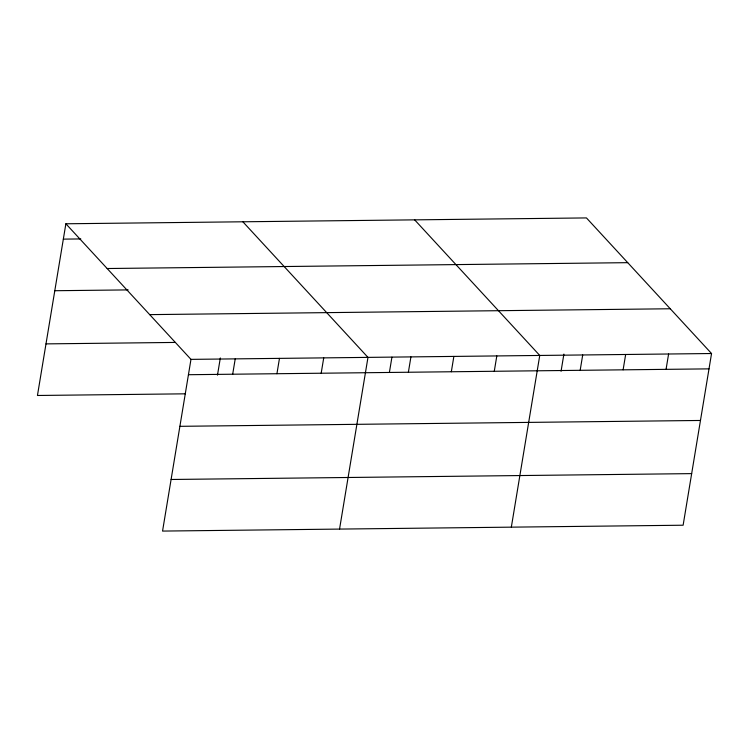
<?xml version="1.0" encoding="UTF-8"?>
<svg xmlns="http://www.w3.org/2000/svg" width="749" height="749" viewBox="0 0 749 749"><rect width="100%" height="100%" fill="white"/><g stroke="black" fill="none" stroke-linecap="round" stroke-linejoin="round"><path stroke-width="1.12" d="M65.875 223.782L190.976 359.37L162.552 531.078L683.125 525.218L711.55 353.519L586.448 217.922L65.875 223.782L37.45 395.481L185.331 393.824M217.482 375.146L220.328 357.947M232.686 374.219L235.223 358.874M276.933 373.723L279.471 358.378M321.181 373.227L323.727 357.882M339.55 529.084L367.974 357.385L242.873 221.788M389.461 372.066L391.933 357.161M408.383 372.244L410.92 356.899M451.329 371.757L453.866 356.412M494.274 371.279L496.812 355.934M511.333 527.146L539.757 355.447L414.656 219.86M561.057 371.279L563.903 354.08M580.166 370.315L582.713 354.96M623.112 369.828L625.658 354.483M666.058 369.341L668.604 353.996M63.337 239.128L80.798 238.931M107.163 268.526L627.728 262.665M54.789 290.724L128.154 289.9M149.697 314.627L670.271 308.766M45.989 343.885L175.247 342.433M190.976 359.37L711.55 353.519M188.439 374.715L709.013 368.864M179.891 426.321L700.465 420.461M171.09 479.482L691.664 473.621"/></g></svg>
